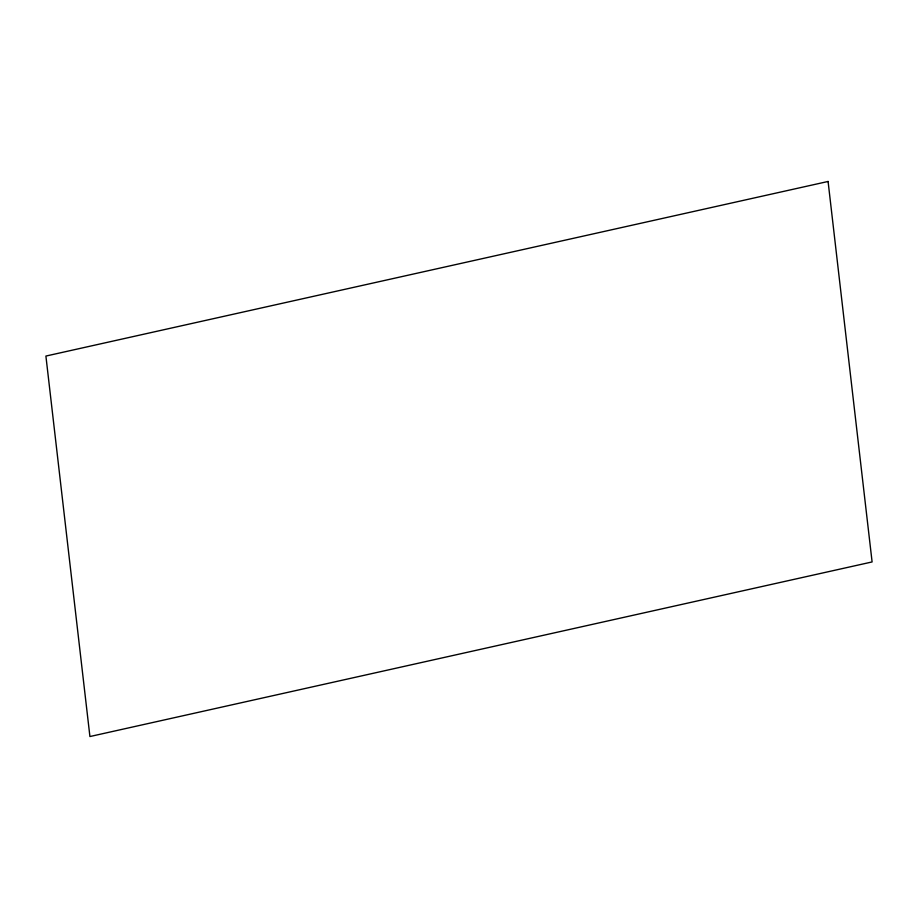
<?xml version="1.0" encoding="UTF-8"?>
<svg xmlns="http://www.w3.org/2000/svg" width="918" height="918" viewBox="0 0 918 918"><rect width="100%" height="100%" fill="white"/><g stroke="black" fill="none" stroke-linecap="round" stroke-linejoin="round"><path stroke-width="1.38" d="M828.082 181.466L45.9 356.058L89.918 736.534L872.1 561.942L828.082 181.466"/></g></svg>
